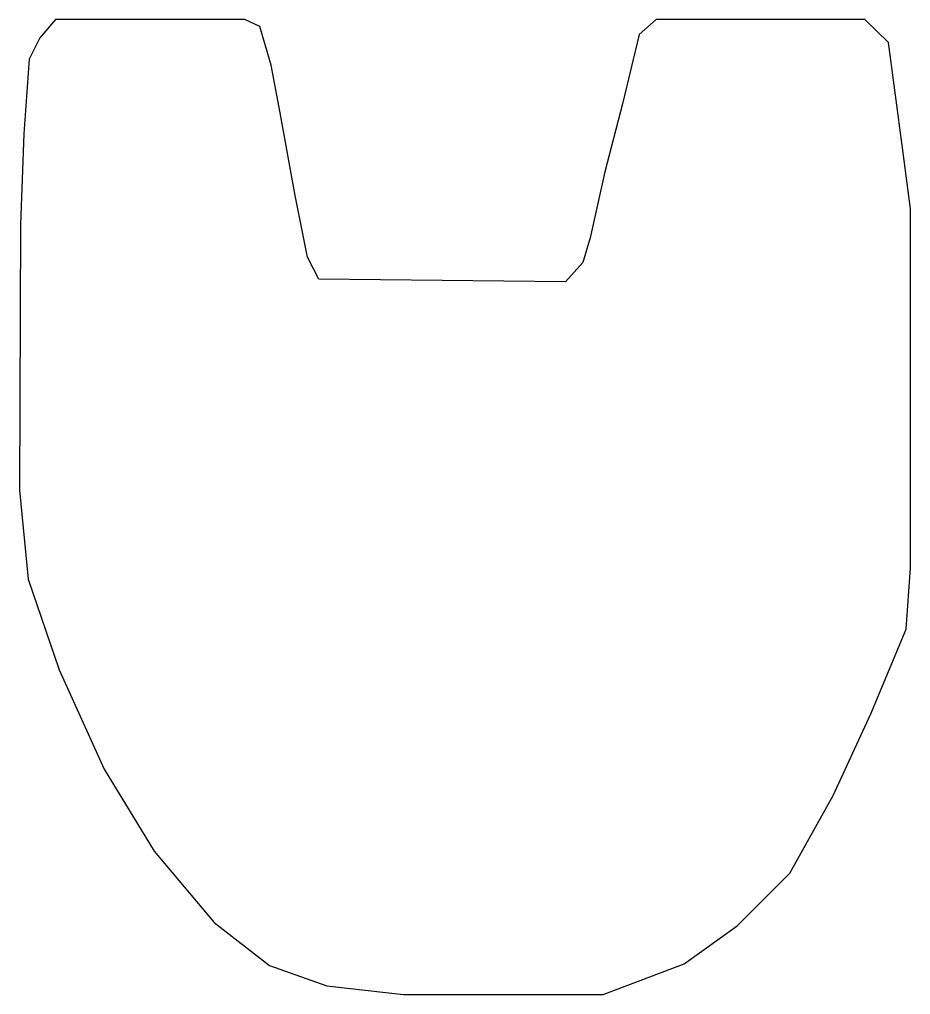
# Model space of a CAD drawing. Extents: x 0 to 202, y 0 to 222.
import ezdxf

# ---------------------------------------------------------------- set-up
doc = ezdxf.new("R2010")
doc.units = 0

msp = doc.modelspace()

# ---------------------------------------------------------------- linework, layer by layer
msp.add_polyline3d([(87.2, 0, 0), (132.6, 0, 0), (151, 7, 0), (163, 15.6, 0), (175, 27.6, 0), (184.8, 45.2, 0), (193.4, 63.8, 0), (201.4, 83, 0), (202.4, 97, 0), (202.4, 178.6, 0), (200.6, 192.4, 0), (197.4, 216.4, 0), (192, 221.6, 0), (144.6, 221.6, 0), (140.8, 218.2, 0), (137, 202.4, 0), (133, 187, 0), (129.6, 172, 0), (128, 166.4, 0), (124, 162, 0), (68, 162.6, 0), (65.4, 167.6, 0), (62.6, 181.6, 0), (59.2, 200.4, 0), (57.2, 211.2, 0), (54.6, 220, 0), (51.2, 221.6, 0), (8.2, 221.6, 0), (4.6, 217.4, 0), (2.2, 212.6, 0), (1, 195.6, 0), (0.2, 175, 0), (0, 114.6, 0), (2, 94.4, 0), (9, 73.8, 0), (19.2, 51.2, 0), (30.6, 32.6, 0), (44.2, 16.4, 0), (56.8, 6.6, 0), (69.8, 2, 0), (87.2, 0, 0)])

doc.saveas('drawing.dxf')
